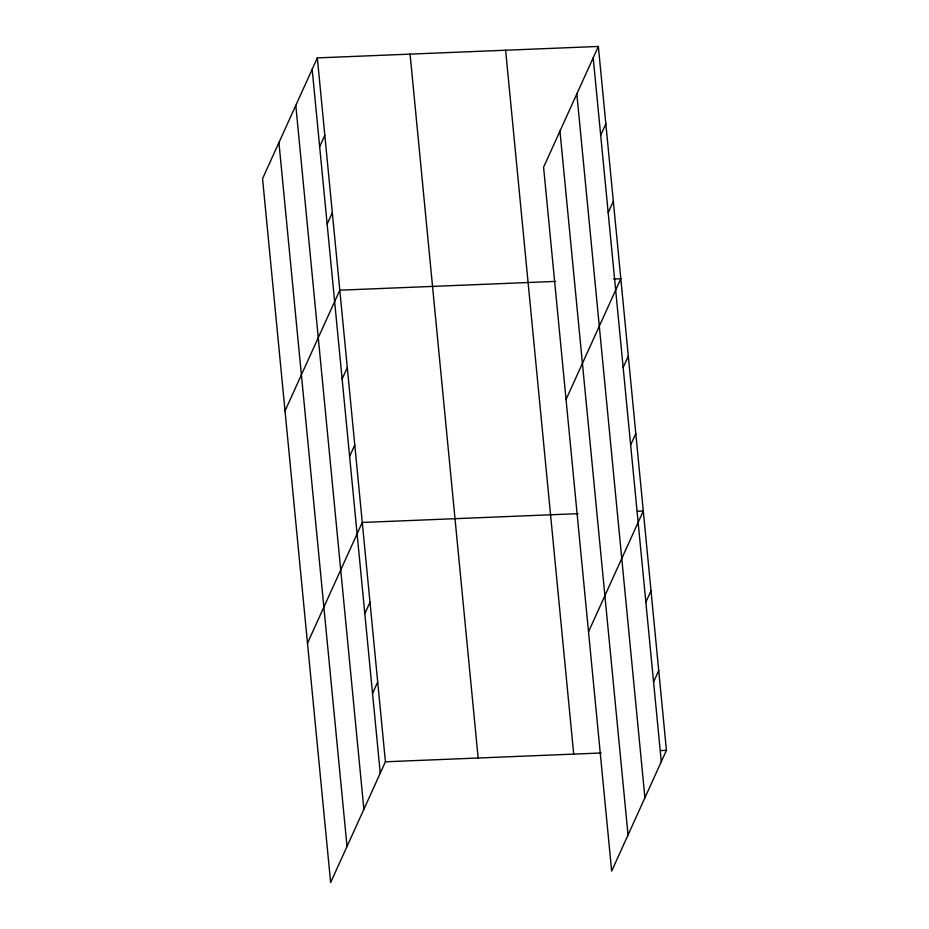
<?xml version="1.0" encoding="UTF-8"?>
<svg xmlns="http://www.w3.org/2000/svg" width="929" height="929" viewBox="0 0 929 929"><rect width="100%" height="100%" fill="white"/><g stroke="black" fill="none" stroke-linecap="round" stroke-linejoin="round"><path stroke-width="1.39" d="M317.335 57.9L262.559 178.658L330.643 882.55L385.419 761.792L317.335 57.9L598.357 46.45L666.441 750.342L611.665 871.1L543.581 167.208L598.357 46.45M319.657 146.701L324.825 135.332M327.147 224.133L332.315 212.753M285.017 410.943L339.805 290.185L555.623 281.394M342.127 378.986L347.295 367.617M349.618 456.418L354.773 445.037M307.487 643.228L362.264 522.47L578.093 513.667M364.818 613.616L369.986 602.247M600.691 135.251L605.847 123.882M372.541 693.394L377.697 682.014M608.181 212.683L613.337 201.303M566.051 399.493L620.827 278.735L613.581 279.025M623.162 367.536L628.318 356.155M630.652 444.968L635.808 433.588M588.521 631.778L643.298 511.02L637.503 511.252M645.852 602.166L651.02 590.786M653.575 681.944L658.731 670.564M385.419 761.792L601.237 752.989M660.647 750.574L666.441 750.342M593.201 57.83L661.285 761.71M576.828 93.922L644.912 797.814M559.955 131.117L628.039 834.997M505.62 50.224L573.704 754.116M410.072 54.126L478.156 758.006M312.167 69.28L380.251 773.172M295.794 105.372L363.878 809.264M278.932 142.567L347.016 846.458"/></g></svg>
